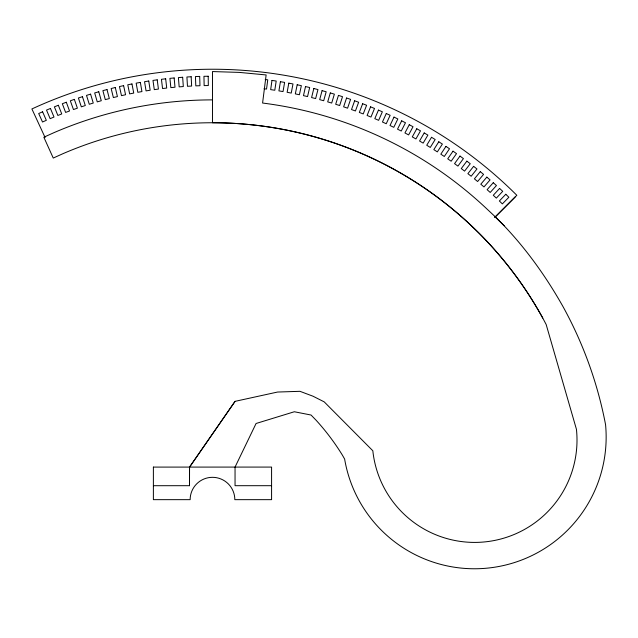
<?xml version="1.0" encoding="UTF-8"?>
<svg xmlns="http://www.w3.org/2000/svg" width="638" height="638" viewBox="0 0 638 638"><rect width="100%" height="100%" fill="white"/><g stroke="black" fill="none" stroke-linecap="round" stroke-linejoin="round"><path stroke-width="0.96" d="M153.383 485.709L189.502 485.693L189.558 467.08L235.055 401.35L277.554 392.043L299.964 391.317L313.003 396.214L324.216 401.876L372.831 450.779A102.367 102.367 0 0 0 485.374 541.845A102.367 102.367 0 0 0 576.441 429.302L546.16 324.487L542.771 318.075A377.066 377.066 0 0 0 479.042 233.189L470.493 224.903A376.906 376.906 0 0 0 62.795 153.75L53.257 158.057L43.847 137.226L53.712 132.768A399.771 399.771 0 0 1 212.478 99.887M235.055 401.35L189.558 467.096M495.59 216.553L516.828 195.292A430.411 430.411 0 0 0 31.9 108.954L45.091 137.505M494.61 217.526L515.185 196.951M153.383 467.096L271.581 467.08L271.581 499.658L234.816 499.658A22.338 22.338 0 0 0 212.478 477.32A22.338 22.338 0 0 0 190.148 499.658L153.383 499.658L153.383 467.08M271.581 485.693L235.047 485.693L235.047 467.08L256.077 423.488L294.333 411.757L311.057 415.035L316.137 420.275A232.28 232.28 0 0 1 342.431 455.205L344.632 459.057A131.683 131.683 0 0 0 491.675 567.637A131.683 131.683 0 0 0 605.566 424.669A400.17 400.17 0 0 0 563.155 306.87C544.685 274.013 522.267 243.245 495.303 216.832L486.14 208.235A399.771 399.771 0 0 0 262.585 103.037L266.134 74.941L239.362 72.405L212.478 71.56L212.478 122.751A376.859 376.859 0 0 1 478.947 233.093A376.835 376.835 0 0 1 542.763 318.083M265.217 79.519L267.753 79.838L266.54 89.065L264.052 88.754M495.303 216.832L494.849 216.673L504.203 225.708M189.502 467.08L189.502 485.693M271.979 80.42L270.671 89.631L274.795 90.237L276.198 81.034L271.979 80.42M280.409 81.696L278.91 90.883L283.025 91.577L284.612 82.406L280.409 81.696M288.807 83.155L287.132 92.303L291.231 93.076L293.001 83.945L288.807 83.155M297.18 84.774L295.322 93.89L299.397 94.743L301.351 85.644L297.18 84.774M305.514 86.561L303.473 95.644L307.54 96.577L309.669 87.518L305.514 86.561M313.816 88.522L311.591 97.558L315.635 98.571L317.955 89.559L313.816 88.522M322.078 90.644L319.67 99.632L323.689 100.732L326.185 91.768L322.078 90.644M330.293 92.933L327.701 101.873L331.696 103.053L334.376 94.145L330.293 92.933M338.459 95.389L335.684 104.273L339.663 105.533L342.518 96.681L338.459 95.389M346.57 98.005L343.627 106.833L347.574 108.173L350.605 99.376L346.57 98.005M354.632 100.788L351.506 109.553L355.43 110.972L358.644 102.239L354.632 100.788M362.639 103.731L359.338 112.432L363.229 113.931L366.611 105.262L362.639 103.731M370.574 106.833L367.105 115.47L370.965 117.049L374.522 108.452L370.574 106.833M378.454 110.103L374.809 118.66L378.637 120.319L382.369 111.794L378.454 110.103M386.269 113.524L382.449 122.01L386.237 123.74L390.145 115.295L386.269 113.524M394.005 117.097L390.017 125.511L393.774 127.313L397.849 118.947L394.005 117.097M401.677 120.829L397.514 129.155L401.238 131.037L405.481 122.759L401.677 120.829M409.261 124.721L404.939 132.959L408.623 134.913L413.025 126.723L409.261 124.721M416.774 128.756L412.284 136.907L415.928 138.94L420.498 130.83L416.774 128.756M424.198 132.943L419.549 141.006L423.146 143.111L427.883 135.096L424.198 132.943M431.543 137.282L426.726 145.249L430.283 147.426L435.18 139.507L431.543 137.282M438.792 141.772L433.824 149.635L437.333 151.884L442.389 144.068L438.792 141.772M445.954 146.397L440.826 154.165L444.295 156.477L449.503 148.766L445.954 146.397M453.02 151.174L447.732 158.83L451.154 161.215L456.521 153.614L453.02 151.174M459.99 156.087L454.551 163.639L457.925 166.095L463.435 158.599L459.99 156.087M466.856 161.143L461.266 168.584L464.592 171.104L470.254 163.719L466.856 161.143M473.627 166.335L467.885 173.656L471.155 176.248L476.969 168.974L473.627 166.335M480.286 171.654L474.401 178.863L477.615 181.519L483.572 174.373L480.286 171.654M486.834 177.117L480.805 184.207L483.971 186.926L490.072 179.892L486.834 177.117M493.27 182.707L487.105 189.669L490.207 192.453L496.452 185.546L493.27 182.707M499.602 188.425L493.286 195.268L496.34 198.107L502.72 191.328L499.602 188.425M505.806 194.271L499.363 200.978L502.353 203.889L508.869 197.238L505.806 194.271M42.594 111.794L38.695 113.524L42.515 122.01L46.327 120.319L42.594 111.794M50.442 108.452L46.51 110.103L50.155 118.66L53.999 117.049L50.442 108.452M58.353 105.262L54.389 106.833L57.859 115.47L61.734 113.931L58.353 105.262M66.32 102.239L62.325 103.731L65.626 112.432L69.534 110.972L66.32 102.239M74.351 99.376L70.332 100.788L73.458 109.553L77.389 108.173L74.351 99.376M82.446 96.681L78.394 98.005L81.337 106.833L85.301 105.533L82.446 96.681M90.588 94.145L86.505 95.389L89.28 104.273L93.26 103.053L90.588 94.145M98.778 91.768L94.671 92.933L97.263 101.873L101.275 100.732L98.778 91.768M107.009 89.559L102.885 90.644L105.294 99.632L109.329 98.571L107.009 89.559M115.295 87.518L111.148 88.522L113.373 97.558L117.424 96.577L115.295 87.518M123.612 85.644L119.45 86.561L121.491 95.644L125.566 94.743L123.612 85.644M131.962 83.945L127.783 84.774L129.642 93.89L133.733 93.076L131.962 83.945M140.352 82.406L136.157 83.155L137.832 92.303L141.939 91.577L140.352 82.406M148.766 81.034L144.555 81.696L146.054 90.883L150.169 90.237L148.766 81.034M157.211 79.838L152.984 80.42L154.292 89.631L158.423 89.065L157.211 79.838M165.681 78.809L161.438 79.303L162.562 88.538L166.709 88.06L165.681 78.809M174.158 77.956L169.915 78.362L170.848 87.621L175.003 87.223L174.158 77.956M182.659 77.27L178.409 77.589L179.158 86.864L183.313 86.553L182.659 77.27M191.169 76.751L186.918 76.991L187.476 86.282L191.639 86.05L191.169 76.751M199.694 76.408L195.435 76.56L195.81 85.859L199.973 85.715L199.694 76.408M208.219 76.241L203.953 76.305L204.144 85.604L208.315 85.54L208.219 76.241"/></g></svg>
